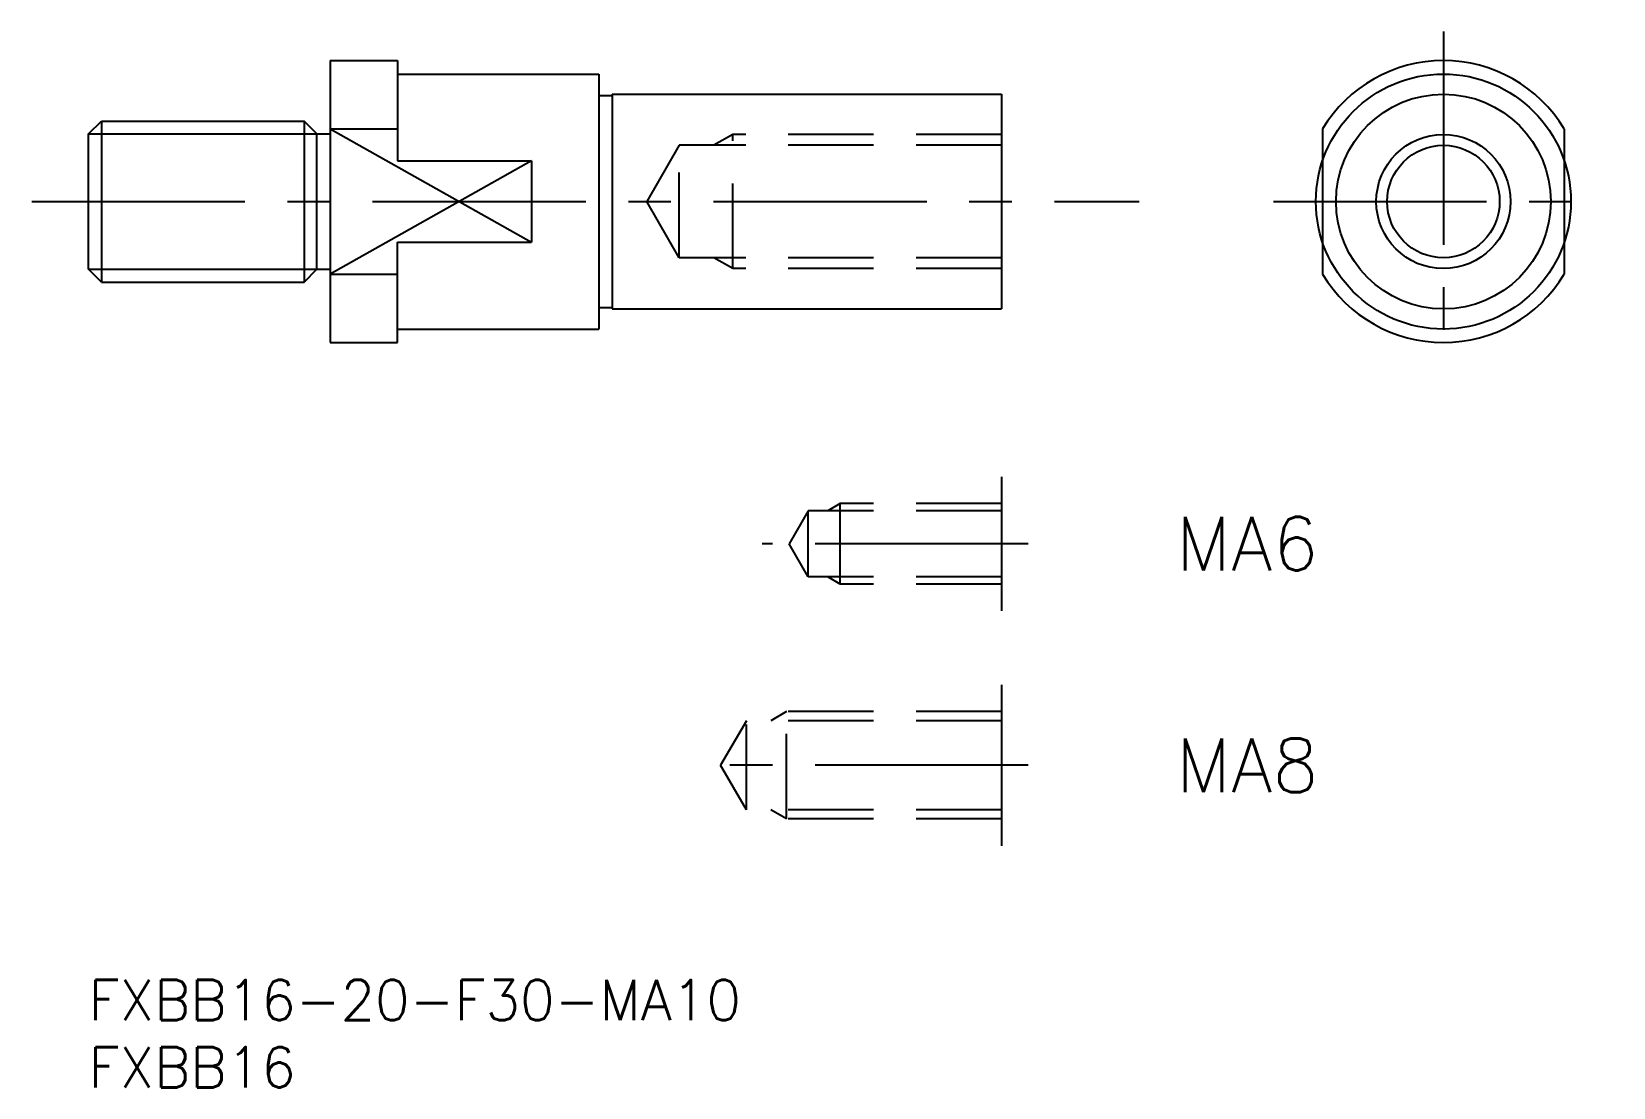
# Model space of a CAD drawing. Extents: x -4 to 114, y -8 to 71.
import ezdxf

# ---------------------------------------------------------------- set-up
doc = ezdxf.new("R2010")
doc.units = 0
doc.header["$LTSCALE"] = 0.5
doc.linetypes.add('CENTER', pattern=[50.8, 31.75, -6.35, 6.35, -6.35])
doc.linetypes.add('DASHED', pattern=[19.05, 12.7, -6.35])
for name, color, linetype in [('MSM_CENTER', 1, 'CENTER'), ('MSM_CONTINUOUS', 7, 'CONTINUOUS'), ('MSM_DASHED', 4, 'DASHED'), ('MSM_NARROW', 5, 'CONTINUOUS'), ('MSM_PART_NUMBER', 7, 'CONTINUOUS')]:
    doc.layers.add(name, color=color, linetype=linetype)
doc.styles.get("Standard").update_dxf_attribs({"font": 'txt.shx', "height": 3, "bigfont": 'bigfont.shx'})

# ---------------------------------------------------------------- blocks, each defined once
blk = doc.blocks.new('*U5')
at = {"layer": 'MSM_PART_NUMBER'}
blk.add_text('FXBB16-20-F30-MA10', height=3, dxfattribs=at).set_placement((0, -3))
blk = doc.blocks.new('*U6')
at = {"layer": 'MSM_PART_NUMBER'}
blk.add_text('FXBB16', height=3, dxfattribs=at).set_placement((0, -8))
blk = doc.blocks.new('*U7')
at = {"layer": 'MSM_PART_NUMBER'}
blk.add_text('MA8', height=4, dxfattribs=at).set_placement((81, 14))
blk = doc.blocks.new('*U8')
at = {"layer": 'MSM_PART_NUMBER'}
blk.add_text('MA6', height=4, dxfattribs=at).set_placement((81, 30.5))

msp = doc.modelspace()

# ---------------------------------------------------------------- linework, layer by layer
at = {"layer": 'MSM_CENTER'}
for p, q in [((100.93, 70.66), (100.93, 45.34)), ((-4.24, 58), (78.27, 58)), ((88.27, 58), (113.59, 58)), ((70, 32.5), (50.18, 32.5)), ((70, 16), (45.08, 16))]:
    msp.add_line(p, q, dxfattribs=at)
at = {"layer": 'MSM_CONTINUOUS'}
for p, q in [((18, 68.5), (18, 47.5)), ((18, 68.5), (23, 68.5)), ((23, 68.5), (23, 61.04)), ((23, 67.5), (38, 67.5)), ((38, 67.5), (38, 48.5)), ((39, 66), (68, 66)), ((39, 66), (39, 50)), ((68, 66), (68, 50)), ((38, 65.9), (39, 65.9)), ((0, 63.05), (0.95, 64)), ((0.95, 64), (16.05, 64)), ((0.95, 64), (0.95, 52)), ((17, 63.05), (16.05, 64)), ((16.05, 64), (16.05, 52)), ((0, 52.95), (0, 63.05)), ((17, 52.95), (17, 63.05)), ((17, 63.05), (18, 63.05)), ((18, 63.41), (23, 63.41)), ((91.93, 63.41), (91.93, 61.04)), ((109.93, 63.41), (109.93, 61.04)), ((23, 61.04), (33, 61.04)), ((33, 61.04), (33, 54.96)), ((23, 54.96), (33, 54.96)), ((23, 47.5), (23, 54.96)), ((91.93, 54.96), (91.93, 52.59)), ((109.93, 54.96), (109.93, 52.59)), ((0.95, 52), (0, 52.95)), ((0.95, 52), (16.05, 52)), ((16.05, 52), (17, 52.95)), ((17, 52.95), (18, 52.95)), ((18, 52.59), (23, 52.59)), ((38, 50.1), (39, 50.1)), ((39, 50), (68, 50)), ((23, 48.5), (38, 48.5)), ((18, 47.5), (23, 47.5)), ((68, 37.5), (68, 27.5)), ((68, 22), (68, 10))]:
    msp.add_line(p, q, dxfattribs=at)
for radius in [9.5, 8, 4.19]:
    msp.add_circle((100.93, 58), radius, dxfattribs=at)
for start, end in [(31.0027, 148.9973), (211.0027, 328.9973)]:
    msp.add_arc((100.93, 58), 10.5, start, end, dxfattribs=at)
at = {"layer": 'MSM_DASHED'}
for p, q in [((48, 63), (46.59, 62.19)), ((48, 53), (48, 63)), ((68, 63), (48, 63)), ((44, 62.19), (41.58, 58)), ((44, 53.81), (44, 62.19)), ((68, 62.19), (44, 62.19)), ((91.93, 61.04), (91.93, 54.96)), ((109.93, 61.04), (109.93, 54.96)), ((44, 53.81), (41.58, 58)), ((68, 53.81), (44, 53.81)), ((48, 53), (46.59, 53.81)), ((68, 53), (48, 53)), ((56, 35.5), (55.06, 34.96)), ((68, 35.5), (56, 35.5)), ((56, 29.5), (56, 35.5)), ((53.6, 34.96), (52.18, 32.5)), ((68, 34.96), (53.6, 34.96)), ((53.6, 30.04), (53.6, 34.96)), ((53.6, 30.04), (52.18, 32.5)), ((68, 30.04), (53.6, 30.04)), ((56, 29.5), (55.06, 30.04)), ((68, 29.5), (56, 29.5)), ((49, 19.32), (47.08, 16)), ((49, 12.68), (49, 19.32)), ((68, 19.32), (49, 19.32)), ((52, 20), (50.83, 19.32)), ((52, 12), (52, 20)), ((68, 20), (52, 20)), ((49, 12.68), (47.08, 16)), ((68, 12.68), (49, 12.68)), ((52, 12), (50.83, 12.68)), ((68, 12), (52, 12))]:
    msp.add_line(p, q, dxfattribs=at)
at = {"layer": 'MSM_NARROW'}
for p, q in [((0, 63.05), (17, 63.05)), ((18, 63.41), (33, 54.96)), ((33, 61.04), (18, 52.59)), ((0, 52.95), (17, 52.95))]:
    msp.add_line(p, q, dxfattribs=at)
msp.add_circle((100.93, 58), 5, dxfattribs=at)

# ---------------------------------------------------------------- block references
at = {"layer": 'MSM_CONTINUOUS'}
for name in ['*U8', '*U7', '*U5', '*U6']:
    msp.add_blockref(name, (0, 0), dxfattribs=at)

doc.saveas('drawing.dxf')
